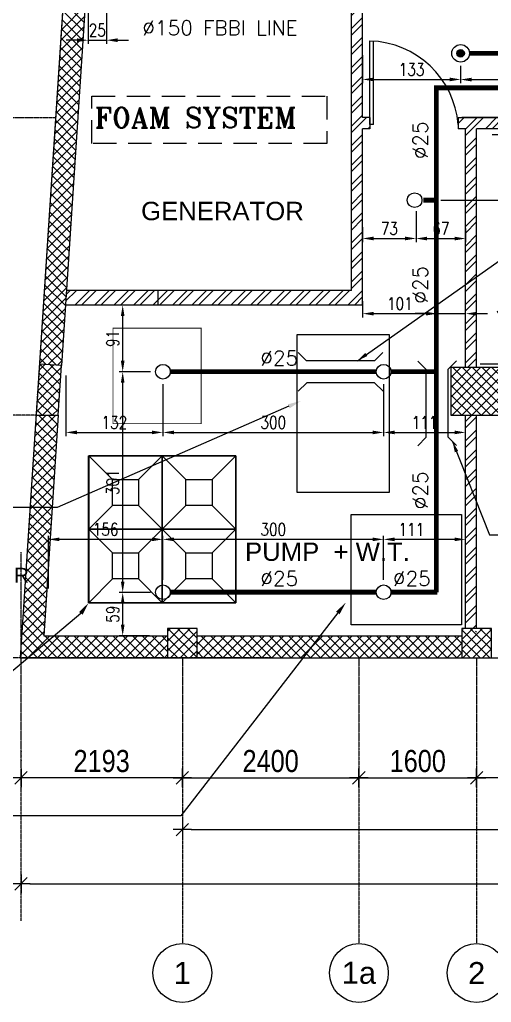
# Model space of a CAD drawing. Header units: inches. Extents: x 1355305 to 1448369, y 326920 to 386626.
# Drawn here: x 1369160 to 1375571, y 334872 to 348243 of the extents above; entities that cross this region are included whole.
import ezdxf
from ezdxf.enums import TextEntityAlignment as Align

# ---------------------------------------------------------------- set-up
doc = ezdxf.new("R2010")
doc.units = ezdxf.units.IN
doc.header["$MEASUREMENT"] = 0
for name, pattern in [('CENTER', [50.8, 31.75, -6.35, 6.35, -6.35]), ('DASHED', [19.05, 12.7, -6.35]), ('DOT2', [3.175, 0, -3.175]), ('HIDDEN', [9.525, 6.35, -3.175])]:
    doc.linetypes.add(name, pattern=pattern)
for name, color, linetype, lineweight in [('A-BLOCK', 43, 'Continuous', 13), ('A-DOOR', 10, 'Continuous', 15), ('A-HATCH CONCRETE', 254, 'Continuous', 5), ('wall hatch', 252, 'Continuous', 0)]:
    doc.layers.add(name, color=color, linetype=linetype, lineweight=lineweight)
for name, color, linetype in [('Axis', 9, 'CENTER'), ('dim-axis', 15, 'Continuous'), ('DIM2', 222, 'Continuous'), ('DR-TEXT', 181, 'Continuous'), ('FFNEW', 252, 'Continuous'), ('FP-PIPE', 4, 'Continuous'), ('P-FIRE-SPR', 6, 'Continuous'), ('P-FIRE-TXT', 181, 'Continuous'), ('P-PIPE-CWS', 80, 'Continuous'), ('P-PIPE-DRA', 40, 'Continuous'), ('S-COL', 210, 'Continuous'), ('S-WALL', 1, 'Continuous'), ('SLEEVE', 2, 'Continuous'), ('SPR..', 3, 'Continuous'), ('TEXT', 181, 'Continuous'), ('VP', 8, 'Continuous'), ('WS-PIPE-EQP', 6, 'Continuous')]:
    doc.layers.add(name, color=color, linetype=linetype)
doc.styles.add('ARIAL', font='ARIALN.TTF')
doc.styles.add('MECH', font='romans.shx')
doc.styles.add('ROMANS', font='romans__.ttf', dxfattribs={"width": 0.8})
doc.styles.add('ROMANT', font='ROMANT.shx')
doc.styles.add('style1', font='arial.ttf')
doc.dimstyles.new('DIM-100', dxfattribs={"dimscale": 150, "dimtxt": 2, "dimasz": 1, "dimexe": 0.75, "dimexo": 1, "dimgap": 0.5, "dimtad": 1, "dimdec": 0, "dimzin": 11, "dimdsep": 46, "dimtxsty": 'ARIAL', "dimblk": 'R', "dimcen": 2.5, "dimdle": 1, "dimclrd": 256, "dimclre": 256, "dimclrt": 256, "dimazin": 0, "dimtfac": 1, "dimtdec": 0, "dimtix": 1, "dimtmove": 2, "dimatfit": 3, "dimldrblk": 'R', "dimtolj": 1, "dimtzin": 3, "dimlwd": -1, "dimlwe": 13, "dimarcsym": 0})
doc.dimstyles.new('GRAND CINEMA', dxfattribs={"dimtxt": 180, "dimasz": 150, "dimexe": 0.18, "dimexo": 0.06, "dimgap": 100, "dimtad": 1, "dimdec": 0, "dimlfac": 0.1, "dimzin": 1, "dimdsep": 46, "dimtxsty": 'MECH', "dimcen": 0.09, "dimdle": 0.2, "dimclrd": 222, "dimclre": 222, "dimclrt": 3, "dimadec": 0, "dimazin": 0, "dimtfac": 1, "dimtdec": 0, "dimtix": 1, "dimtmove": 2, "dimatfit": 3, "dimfxl": 1, "dimtolj": 1, "dimtzin": 0, "dimlwd": -1, "dimarcsym": 0})
pattern_1 = [(45, (1361977.67, -12529.2), (-132.58252, 132.58252), []), (45, (1362066.06, -12529.2), (-132.58252, 132.58252), [])]
pattern_2 = [(45, (1361977.67, -12529.21), (-66.29126, 66.29126), []), (135, (1361977.67, -12529.21), (-66.29126, -66.29126), [])]

# ---------------------------------------------------------------- blocks, each defined once
blk = doc.blocks.new('R')
for p, q in [((-1.05, 0), (1.05, 0)), ((0, -1.05), (0, 1.05))]:
    blk.add_line(p, q)
at = {"color": 4, "lineweight": 13}
blk.add_line((-0.71, -0.71), (0.71, 0.71), dxfattribs=at)
blk = doc.blocks.new('*D1029')
at = {"layer": 'Defpoints', "color": 0, "transparency": 16777216}
for p in [(1422494, 561167), (1424094, 561167), (1424094, 560825)]:
    blk.add_point(p, dxfattribs=at)
at = {"layer": 'dim-axis', "color": 251, "linetype": 'DOT2', "lineweight": 13, "transparency": 16777216}
for p, q in [((1422494, 561017), (1422494, 560712)), ((1424094, 561017), (1424094, 560712))]:
    blk.add_line(p, q, dxfattribs=at)
at = {"layer": 'dim-axis', "color": 251, "transparency": 16777216}
blk.add_line((1422614, 560825), (1423974, 560825), dxfattribs=at)
at = {"layer": 'dim-axis', "color": 251, "transparency": 16777216, "xscale": 120, "yscale": 120, "zscale": 120, "rotation": 180}
blk.add_blockref('R', (1422494, 560825), dxfattribs=at)
at = {"layer": 'dim-axis', "color": 251, "transparency": 16777216, "xscale": 120, "yscale": 120, "zscale": 120}
blk.add_blockref('R', (1424094, 560825), dxfattribs=at)
at = {"layer": 'dim-axis', "color": 251, "transparency": 16777216, "insert": (1423294, 561053), "char_height": 300, "attachment_point": 5, "style": 'ARIAL'}
blk.add_mtext('\\A1;1600', dxfattribs=at)
blk = doc.blocks.new('*D1052')
at = {"layer": 'Defpoints', "color": 0, "transparency": 16777216}
for p in [(1468019, 560121), (1420094, 560045), (1468019, 560045)]:
    blk.add_point(p, dxfattribs=at)
at = {"layer": 'dim-axis', "color": 251, "linetype": 'DOT2', "lineweight": 13, "transparency": 16777216}
for p, q in [((1420094, 560195), (1420094, 560233)), ((1468019, 560195), (1468019, 560233))]:
    blk.add_line(p, q, dxfattribs=at)
at = {"layer": 'dim-axis', "color": 251, "transparency": 16777216}
blk.add_line((1420214, 560121), (1467899, 560121), dxfattribs=at)
at = {"layer": 'dim-axis', "color": 251, "transparency": 16777216, "xscale": 120, "yscale": 120, "zscale": 120, "rotation": 180}
blk.add_blockref('R', (1420094, 560121), dxfattribs=at)
at = {"layer": 'dim-axis', "color": 251, "transparency": 16777216, "xscale": 120, "yscale": 120, "zscale": 120}
blk.add_blockref('R', (1468019, 560121), dxfattribs=at)
at = {"layer": 'dim-axis', "color": 251, "transparency": 16777216, "insert": (1444057, 560349), "char_height": 300, "attachment_point": 5, "style": 'ARIAL'}
blk.add_mtext('\\A1;47925', dxfattribs=at)
blk = doc.blocks.new('*D1053')
at = {"layer": 'Defpoints', "color": 0, "transparency": 16777216}
for p in [(1468019, 559385), (1417901, 559309), (1468019, 559309)]:
    blk.add_point(p, dxfattribs=at)
at = {"layer": 'dim-axis', "color": 251, "linetype": 'DOT2', "lineweight": 13, "transparency": 16777216}
for p, q in [((1417901, 559459), (1417901, 559497)), ((1468019, 559459), (1468019, 559497))]:
    blk.add_line(p, q, dxfattribs=at)
at = {"layer": 'dim-axis', "color": 251, "transparency": 16777216}
blk.add_line((1418021, 559385), (1467899, 559385), dxfattribs=at)
at = {"layer": 'dim-axis', "color": 251, "transparency": 16777216, "xscale": 120, "yscale": 120, "zscale": 120, "rotation": 180}
blk.add_blockref('R', (1417901, 559385), dxfattribs=at)
at = {"layer": 'dim-axis', "color": 251, "transparency": 16777216, "xscale": 120, "yscale": 120, "zscale": 120}
blk.add_blockref('R', (1468019, 559385), dxfattribs=at)
at = {"layer": 'dim-axis', "color": 251, "transparency": 16777216, "insert": (1442960, 559613), "char_height": 300, "attachment_point": 5, "style": 'ARIAL'}
blk.add_mtext('\\A1;50118', dxfattribs=at)
blk = doc.blocks.new('*D87')
at = {"layer": 'Defpoints', "color": 0, "transparency": 16777216}
for p in [(1418810, 597585), (1420642, 597441), (1417901, 562459)]:
    blk.add_point(p, dxfattribs=at)
at = {"layer": 'dim-axis', "color": 251, "linetype": 'DOT2', "lineweight": 13, "transparency": 16777216}
for p, q in [((1420492, 597453), (1418698, 597594)), ((1417752, 562470), (1415957, 562611))]:
    blk.add_line(p, q, dxfattribs=at)
at = {"layer": 'dim-axis', "color": 251, "transparency": 16777216}
blk.add_line((1416079, 562722), (1418801, 597465), dxfattribs=at)
at = {"layer": 'dim-axis', "color": 251, "transparency": 16777216, "xscale": 120, "yscale": 120, "zscale": 120}
for p, rotation in [((1418810, 597585), 85.52071850426807), ((1416070, 562602), 265.5207185042681)]:
    blk.add_blockref('R', p, dxfattribs=dict(at, rotation=rotation))
at = {"layer": 'dim-axis', "color": 251, "transparency": 16777216, "insert": (1417212, 580111), "char_height": 300, "attachment_point": 5, "rotation": 85.5207, "style": 'ARIAL'}
blk.add_mtext('\\A1;35090', dxfattribs=at)
blk = doc.blocks.new('*D88')
at = {"layer": 'Defpoints', "color": 0, "transparency": 16777216}
for p in [(1420094, 561773), (1417901, 561388), (1417901, 560825)]:
    blk.add_point(p, dxfattribs=at)
at = {"layer": 'dim-axis', "color": 251, "linetype": 'DOT2', "lineweight": 13, "transparency": 16777216}
for p, q in [((1420094, 561623), (1420094, 560712)), ((1417901, 561238), (1417901, 560712))]:
    blk.add_line(p, q, dxfattribs=at)
at = {"layer": 'dim-axis', "color": 251, "transparency": 16777216}
blk.add_line((1419974, 560825), (1418021, 560825), dxfattribs=at)
at = {"layer": 'dim-axis', "color": 251, "transparency": 16777216, "xscale": 120, "yscale": 120, "zscale": 120, "rotation": 180}
blk.add_blockref('R', (1417901, 560825), dxfattribs=at)
at = {"layer": 'dim-axis', "color": 251, "transparency": 16777216, "xscale": 120, "yscale": 120, "zscale": 120}
blk.add_blockref('R', (1420094, 560825), dxfattribs=at)
at = {"layer": 'dim-axis', "color": 251, "transparency": 16777216, "insert": (1418997, 561053), "char_height": 300, "attachment_point": 5, "style": 'ARIAL'}
blk.add_mtext('\\A1;2193', dxfattribs=at)
blk = doc.blocks.new('*D1060')
at = {"layer": 'Defpoints', "color": 0, "transparency": 16777216}
for p in [(1424094, 561773), (1428094, 561773), (1424094, 560825)]:
    blk.add_point(p, dxfattribs=at)
at = {"layer": 'dim-axis', "color": 251, "linetype": 'DOT2', "lineweight": 13, "transparency": 16777216}
for p, q in [((1424094, 561623), (1424094, 560712)), ((1428094, 561623), (1428094, 560712))]:
    blk.add_line(p, q, dxfattribs=at)
at = {"layer": 'dim-axis', "color": 251, "transparency": 16777216}
blk.add_line((1427974, 560825), (1424214, 560825), dxfattribs=at)
at = {"layer": 'dim-axis', "color": 251, "transparency": 16777216, "xscale": 120, "yscale": 120, "zscale": 120, "rotation": 180}
blk.add_blockref('R', (1424094, 560825), dxfattribs=at)
at = {"layer": 'dim-axis', "color": 251, "transparency": 16777216, "xscale": 120, "yscale": 120, "zscale": 120}
blk.add_blockref('R', (1428094, 560825), dxfattribs=at)
at = {"layer": 'dim-axis', "color": 251, "transparency": 16777216, "insert": (1426094, 561053), "char_height": 300, "attachment_point": 5, "style": 'ARIAL'}
blk.add_mtext('\\A1;4000', dxfattribs=at)
blk = doc.blocks.new('*D1061')
at = {"layer": 'Defpoints', "color": 0, "transparency": 16777216}
for p in [(1420094, 561773), (1422494, 561773), (1422494, 560825)]:
    blk.add_point(p, dxfattribs=at)
at = {"layer": 'dim-axis', "color": 251, "linetype": 'DOT2', "lineweight": 13, "transparency": 16777216}
for p, q in [((1420094, 561623), (1420094, 560712)), ((1422494, 561623), (1422494, 560712))]:
    blk.add_line(p, q, dxfattribs=at)
at = {"layer": 'dim-axis', "color": 251, "transparency": 16777216}
blk.add_line((1420214, 560825), (1422374, 560825), dxfattribs=at)
at = {"layer": 'dim-axis', "color": 251, "transparency": 16777216, "xscale": 120, "yscale": 120, "zscale": 120, "rotation": 180}
blk.add_blockref('R', (1420094, 560825), dxfattribs=at)
at = {"layer": 'dim-axis', "color": 251, "transparency": 16777216, "xscale": 120, "yscale": 120, "zscale": 120}
blk.add_blockref('R', (1422494, 560825), dxfattribs=at)
at = {"layer": 'dim-axis', "color": 251, "transparency": 16777216, "insert": (1421294, 561053), "char_height": 300, "attachment_point": 5, "style": 'ARIAL'}
blk.add_mtext('\\A1;2400', dxfattribs=at)
blk = doc.blocks.new('SWGDCSTHYTD')
at = {"layer": 'A-HATCH CONCRETE'}
h = blk.add_hatch(dxfattribs=at)
h.set_pattern_fill('ANSI37', color=254, scale=750)
h.set_pattern_definition(pattern_2)
h.paths.add_polyline_path([(1369383, 399258), (1369683, 399258), (1369728, 399937), (1369429, 399956)])
h = blk.add_hatch(dxfattribs=at)
h.set_pattern_fill('ANSI37', color=254, scale=750)
h.set_pattern_definition(pattern_2)
h.paths.add_polyline_path([(1375021, 399908), (1375021, 399258), (1375721, 399258), (1375721, 399908)])
h = blk.add_hatch(dxfattribs=at)
h.set_pattern_fill('ANSI37', color=254, scale=750)
h.set_pattern_definition(pattern_2)
h.paths.add_polyline_path([(1371171, 395958), (1371571, 395958), (1371571, 396358), (1371171, 396358)])
h = blk.add_hatch(dxfattribs=at)
h.set_pattern_fill('ANSI37', color=254, scale=750)
h.set_pattern_definition([(45, (1361977.04, -12529.21), (-66.29126, 66.29126), []), (135, (1361977.04, -12529.21), (-66.29126, -66.29126), [])])
h.paths.add_polyline_path([(1375171, 395958), (1375571, 395958), (1375571, 396358), (1375171, 396358)])
at = {"layer": 'wall hatch', "ltscale": 500}
h = blk.add_hatch(dxfattribs=at)
h.set_pattern_fill('ANSI32', color=254, scale=500)
h.set_pattern_definition([(45, (1361977.65, -12529.23), (-132.58252, 132.58252), []), (45, (1362066.04, -12529.23), (-132.58252, 132.58252), [])])
h.paths.add_polyline_path([(1369794, 400958), (1369781, 400758), (1373821, 400758), (1373821, 403158), (1373921, 403158), (1373921, 403308), (1373821, 403308), (1373821, 405108), (1373671, 405108), (1373671, 400958)])
h = blk.add_hatch(dxfattribs=at)
h.set_pattern_fill('ANSI32', color=254, scale=500)
h.set_pattern_definition(pattern_1)
h.paths.add_polyline_path([(1375371, 403158), (1375871, 403158), (1375871, 403309), (1375335, 403308), (1375121, 403308), (1375121, 403158), (1375221, 403158), (1375221, 399908), (1375371, 399904)])
h = blk.add_hatch(dxfattribs=at)
h.set_pattern_fill('ANSI32', color=254, scale=500)
h.set_pattern_definition(pattern_1)
h.paths.add_polyline_path([(1375371, 399258), (1375221, 399258), (1375221, 396308), (1375371, 396308)])
at = {"layer": 'A-BLOCK', "color": 254, "ltscale": 100}
for p, q in [((1373671, 400958), (1373671, 405108)), ((1373821, 403308), (1373821, 405108)), ((1373921, 403308), (1373821, 403308)), ((1373921, 403308), (1373921, 403158)), ((1375121, 403308), (1375121, 403158)), ((1375121, 403308), (1375871, 403308)), ((1375335, 403308), (1375171, 403308)), ((1375871, 403308), (1375335, 403308)), ((1373821, 400758), (1373821, 403158)), ((1373921, 403158), (1373821, 403158)), ((1375221, 403158), (1375121, 403158)), ((1375221, 399908), (1375221, 403158)), ((1375371, 399908), (1375371, 403158)), ((1375871, 403158), (1375371, 403158)), ((1373671, 400958), (1369794, 400958)), ((1373821, 400758), (1369781, 400758)), ((1375221, 396358), (1375221, 399258)), ((1375371, 396358), (1375371, 399258))]:
    blk.add_line(p, q, dxfattribs=at)
at = {"layer": 'A-DOOR', "color": 254}
for p, q in [((1373921, 403215), (1373921, 404353)), ((1373971, 403215), (1373971, 404353)), ((1373971, 403215), (1373921, 403215))]:
    blk.add_line(p, q, dxfattribs=at)
blk.add_arc((1373888, 403114), 1237, 4.6791, 88.4526, dxfattribs=at)
at = {"layer": 'A-HATCH CONCRETE', "color": 254, "linetype": 'Continuous'}
for p, q in [((1370033, 404607), (1369751, 404889)), ((1369726, 404501), (1370047, 404823)), ((1370025, 404483), (1369743, 404765)), ((1369716, 404359), (1370038, 404681)), ((1370017, 404358), (1369735, 404641)), ((1369707, 404217), (1370029, 404539)), ((1370009, 404234), (1369727, 404516)), ((1369698, 404075), (1370020, 404397)), ((1370001, 404110), (1369719, 404392)), ((1369689, 403934), (1370010, 404255)), ((1369993, 403985), (1369710, 404267)), ((1369679, 403792), (1370001, 404113)), ((1369984, 403861), (1369702, 404143)), ((1369670, 403650), (1369992, 403972)), ((1369976, 403736), (1369694, 404018)), ((1369661, 403508), (1369982, 403830)), ((1369968, 403612), (1369686, 403894)), ((1369651, 403366), (1369973, 403688)), ((1369960, 403487), (1369678, 403770)), ((1369642, 403224), (1369964, 403546)), ((1369952, 403363), (1369670, 403645)), ((1369633, 403082), (1369954, 403404)), ((1369944, 403239), (1369661, 403521)), ((1369927, 402990), (1369645, 403272)), ((1369935, 403114), (1369653, 403396)), ((1369623, 402940), (1369945, 403262)), ((1369919, 402865), (1369637, 403147)), ((1369614, 402799), (1369936, 403120)), ((1369911, 402741), (1369629, 403023)), ((1369605, 402657), (1369927, 402978)), ((1369903, 402616), (1369621, 402899)), ((1369596, 402515), (1369917, 402837)), ((1369895, 402492), (1369613, 402774)), ((1369586, 402373), (1369908, 402695)), ((1369887, 402368), (1369604, 402650)), ((1369577, 402231), (1369899, 402553)), ((1369878, 402243), (1369596, 402525)), ((1369568, 402089), (1369889, 402411)), ((1369870, 402119), (1369588, 402401)), ((1369558, 401947), (1369880, 402269)), ((1369862, 401994), (1369580, 402276)), ((1369549, 401805), (1369871, 402127)), ((1369854, 401870), (1369572, 402152)), ((1369540, 401664), (1369862, 401985)), ((1369846, 401745), (1369564, 402028)), ((1369530, 401522), (1369852, 401843)), ((1369838, 401621), (1369555, 401903)), ((1369521, 401380), (1369843, 401701)), ((1369829, 401497), (1369547, 401779)), ((1369512, 401238), (1369834, 401560)), ((1369821, 401372), (1369539, 401654)), ((1369503, 401096), (1369824, 401418)), ((1369805, 401123), (1369523, 401405)), ((1369813, 401248), (1369531, 401530)), ((1369493, 400954), (1369815, 401276)), ((1369797, 400999), (1369515, 401281)), ((1369484, 400812), (1369806, 401134)), ((1369789, 400874), (1369507, 401157)), ((1369781, 400750), (1369498, 401032)), ((1369475, 400670), (1369796, 400992)), ((1369772, 400626), (1369490, 400908)), ((1369465, 400528), (1369787, 400850)), ((1369764, 400501), (1369482, 400783)), ((1369456, 400387), (1369778, 400708)), ((1369756, 400377), (1369474, 400659)), ((1369447, 400245), (1369769, 400566)), ((1369748, 400252), (1369466, 400534)), ((1369438, 400103), (1369759, 400425)), ((1369740, 400128), (1369458, 400410)), ((1369428, 399961), (1369750, 400283)), ((1369732, 400003), (1369450, 400286)), ((1369661, 399941), (1369441, 400161)), ((1369548, 399948), (1369741, 400141)), ((1369520, 399950), (1369433, 400037)), ((1369673, 399940), (1369731, 399999)), ((1369419, 399819), (1369420, 399820)), ((1369426, 399912), (1369425, 399912)), ((1369722, 399857), (1369723, 399858)), ((1369724, 399878), (1369724, 399879)), ((1369409, 399663), (1369409, 399663)), ((1369410, 399677), (1369410, 399678)), ((1369417, 399787), (1369417, 399788)), ((1369713, 399715), (1369713, 399716)), ((1369716, 399754), (1369715, 399755)), ((1369400, 399535), (1369401, 399536)), ((1369401, 399538), (1369401, 399539)), ((1369703, 399573), (1369704, 399574)), ((1369708, 399630), (1369707, 399630)), ((1369391, 399393), (1369392, 399394)), ((1369393, 399414), (1369392, 399415)), ((1369694, 399431), (1369695, 399432)), ((1369700, 399505), (1369699, 399506)), ((1369385, 399290), (1369384, 399290)), ((1369685, 399290), (1369686, 399290)), ((1369691, 399381), (1369691, 399381)), ((1369354, 398826), (1369676, 399148)), ((1369363, 398968), (1369653, 399258)), ((1369372, 399110), (1369521, 399258)), ((1369658, 398884), (1369376, 399166)), ((1369382, 399252), (1369388, 399258)), ((1369666, 399008), (1369417, 399258)), ((1369675, 399132), (1369549, 399258)), ((1369683, 399257), (1369682, 399258)), ((1369345, 398684), (1369666, 399006)), ((1369650, 398759), (1369368, 399041)), ((1369335, 398542), (1369657, 398864)), ((1369642, 398635), (1369360, 398917)), ((1369634, 398510), (1369352, 398792)), ((1369326, 398400), (1369648, 398722)), ((1369626, 398386), (1369344, 398668)), ((1369317, 398258), (1369638, 398580)), ((1369618, 398261), (1369335, 398544)), ((1369307, 398117), (1369629, 398438)), ((1369609, 398137), (1369327, 398419)), ((1369298, 397975), (1369620, 398296)), ((1369601, 398013), (1369319, 398295)), ((1369289, 397833), (1369611, 398154)), ((1369593, 397888), (1369311, 398170)), ((1369279, 397691), (1369601, 398013)), ((1369585, 397764), (1369303, 398046)), ((1369270, 397549), (1369592, 397871)), ((1369569, 397515), (1369286, 397797)), ((1369577, 397639), (1369295, 397921)), ((1369261, 397407), (1369583, 397729)), ((1369560, 397390), (1369278, 397673)), ((1369252, 397265), (1369573, 397587)), ((1369552, 397266), (1369270, 397548)), ((1369242, 397123), (1369564, 397445)), ((1369544, 397142), (1369262, 397424)), ((1369233, 396981), (1369555, 397303)), ((1369536, 397017), (1369254, 397299)), ((1369224, 396840), (1369545, 397161)), ((1369528, 396893), (1369246, 397175)), ((1369214, 396698), (1369536, 397019)), ((1369520, 396768), (1369238, 397050)), ((1369205, 396556), (1369527, 396878)), ((1369512, 396644), (1369229, 396926)), ((1369196, 396414), (1369518, 396736)), ((1369503, 396519), (1369221, 396802)), ((1369187, 396272), (1369508, 396594)), ((1369495, 396395), (1369213, 396677)), ((1369177, 396130), (1369499, 396452)), ((1369487, 396271), (1369205, 396553)), ((1369667, 395958), (1369197, 396428)), ((1369168, 395988), (1369490, 396310)), ((1369535, 395958), (1369189, 396304)), ((1369270, 395958), (1369570, 396258)), ((1369403, 395958), (1369703, 396258)), ((1369800, 395958), (1369500, 396258)), ((1369535, 395958), (1369835, 396258)), ((1369932, 395958), (1369632, 396258)), ((1369668, 395958), (1369968, 396258)), ((1370065, 395958), (1369765, 396258)), ((1369800, 395958), (1370100, 396258)), ((1370198, 395958), (1369898, 396258)), ((1369933, 395958), (1370233, 396258)), ((1370330, 395958), (1370030, 396258)), ((1370065, 395958), (1370365, 396258)), ((1370463, 395958), (1370163, 396258)), ((1370198, 395958), (1370498, 396258)), ((1370595, 395958), (1370295, 396258)), ((1370331, 395958), (1370631, 396258)), ((1370728, 395958), (1370428, 396258)), ((1370463, 395958), (1370763, 396258)), ((1370860, 395958), (1370560, 396258)), ((1370596, 395958), (1370896, 396258)), ((1370993, 395958), (1370693, 396258)), ((1370728, 395958), (1371028, 396258)), ((1371126, 395958), (1370826, 396258)), ((1370861, 395958), (1371161, 396258)), ((1371171, 396045), (1370958, 396258)), ((1371171, 396177), (1371091, 396258)), ((1371571, 396138), (1371691, 396258)), ((1371571, 396005), (1371824, 396258)), ((1371921, 395958), (1371621, 396258)), ((1371656, 395958), (1371956, 396258)), ((1372054, 395958), (1371754, 396258)), ((1371789, 395958), (1372089, 396258)), ((1372186, 395958), (1371886, 396258)), ((1371922, 395958), (1372222, 396258)), ((1372319, 395958), (1372019, 396258)), ((1372054, 395958), (1372354, 396258)), ((1372451, 395958), (1372151, 396258)), ((1372187, 395958), (1372487, 396258)), ((1372584, 395958), (1372284, 396258)), ((1372319, 395958), (1372619, 396258)), ((1372717, 395958), (1372417, 396258)), ((1372452, 395958), (1372752, 396258)), ((1372849, 395958), (1372549, 396258)), ((1372585, 395958), (1372885, 396258)), ((1372982, 395958), (1372682, 396258)), ((1372717, 395958), (1373017, 396258)), ((1373114, 395958), (1372814, 396258)), ((1372850, 395958), (1373150, 396258)), ((1373247, 395958), (1372947, 396258)), ((1372982, 395958), (1373282, 396258)), ((1373379, 395958), (1373079, 396258)), ((1373115, 395958), (1373415, 396258)), ((1373512, 395958), (1373212, 396258)), ((1373247, 395958), (1373547, 396258)), ((1373645, 395958), (1373345, 396258)), ((1373380, 395958), (1373680, 396258)), ((1373777, 395958), (1373477, 396258)), ((1373513, 395958), (1373813, 396258)), ((1373910, 395958), (1373610, 396258)), ((1373645, 395958), (1373945, 396258)), ((1374042, 395958), (1373742, 396258)), ((1373778, 395958), (1374078, 396258)), ((1374175, 395958), (1373875, 396258)), ((1373910, 395958), (1374210, 396258)), ((1374308, 395958), (1374008, 396258)), ((1374043, 395958), (1374343, 396258)), ((1374440, 395958), (1374140, 396258)), ((1374176, 395958), (1374476, 396258)), ((1374573, 395958), (1374273, 396258)), ((1374308, 395958), (1374608, 396258)), ((1374705, 395958), (1374405, 396258)), ((1374441, 395958), (1374741, 396258)), ((1374838, 395958), (1374538, 396258)), ((1374573, 395958), (1374873, 396258)), ((1374970, 395958), (1374670, 396258)), ((1374706, 395958), (1375006, 396258)), ((1375103, 395958), (1374803, 396258)), ((1374838, 395958), (1375138, 396258)), ((1375171, 396022), (1374936, 396258)), ((1375171, 396155), (1375068, 396258)), ((1369269, 395958), (1369172, 396055)), ((1369402, 395958), (1369180, 396179)), ((1370994, 395958), (1371171, 396135)), ((1371789, 395958), (1371571, 396175)), ((1374971, 395958), (1375171, 396158)), ((1371126, 395958), (1371171, 396003)), ((1371656, 395958), (1371571, 396043)), ((1375104, 395958), (1375171, 396025))]:
    blk.add_line(p, q, dxfattribs=at)
at = {"layer": 'P-PIPE-CWS', "color": 254}
for p, q in [((1370098, 398708), (1370420, 398386)), ((1371098, 398708), (1370775, 398386)), ((1371098, 398708), (1371420, 398386)), ((1372098, 398708), (1371775, 398386)), ((1370420, 398031), (1370098, 397708)), ((1370775, 398031), (1371098, 397708)), ((1371420, 398031), (1371098, 397708)), ((1371775, 398031), (1372098, 397708)), ((1370098, 397708), (1370420, 397386)), ((1371098, 397708), (1370775, 397386)), ((1371098, 397708), (1371420, 397386)), ((1372098, 397708), (1371775, 397386)), ((1370420, 397031), (1370098, 396708)), ((1370775, 397031), (1371098, 396708)), ((1371420, 397031), (1371098, 396708)), ((1371775, 397031), (1372098, 396708))]:
    blk.add_line(p, q, dxfattribs=at)
at = {"layer": 'P-PIPE-CWS', "color": 254, "transparency": 33554687}
blk.add_lwpolyline([(1370097, 398708), (1372097, 398708), (1372097, 396708), (1370097, 396708)], close=True, dxfattribs=at)
blk.add_lwpolyline([(1370097, 398708), (1372097, 398708), (1372097, 396708), (1370097, 396708)], close=True, dxfattribs=at)
at = {"layer": 'P-PIPE-CWS', "color": 254}
for points in [[(1370098, 397708), (1371098, 397708), (1371098, 398708), (1370098, 398708)], [(1371098, 397708), (1372098, 397708), (1372098, 398708), (1371098, 398708)], [(1370775, 398386), (1370775, 398031), (1370420, 398031), (1370420, 398386)], [(1371775, 398386), (1371775, 398031), (1371420, 398031), (1371420, 398386)], [(1370098, 396708), (1371098, 396708), (1371098, 397708), (1370098, 397708)], [(1371098, 396708), (1372098, 396708), (1372098, 397708), (1371098, 397708)], [(1370775, 397386), (1370775, 397031), (1370420, 397031), (1370420, 397386)], [(1371775, 397386), (1371775, 397031), (1371420, 397031), (1371420, 397386)]]:
    blk.add_lwpolyline(points, close=True, dxfattribs=at)
at = {"layer": 'P-PIPE-DRA', "color": 254, "ltscale": 0.1}
for points in [[(1372930, 400358), (1374180, 400358), (1374180, 398208), (1372930, 398208)], [(1373667, 397908), (1375167, 397908), (1375167, 396408), (1373667, 396408)]]:
    blk.add_lwpolyline(points, close=True, dxfattribs=at)
for points in [[(1372817, 399381), (1369668, 398005), (1368755, 398005)], [(1369991, 396563), (1368142, 395007), (1364389, 395007)], [(1373484, 396569), (1371348, 393809), (1365371, 393809)]]:
    blk.add_lwpolyline(points, dxfattribs=at)
for points in [[(1372805, 399408), (1372981, 399453), (1372829, 399353)], [(1369967, 396581), (1370098, 396708), (1370016, 396545)], [(1373460, 396587), (1373594, 396711), (1373508, 396551)]]:
    blk.add_solid(points, dxfattribs=at)
at = {"layer": 'S-COL', "color": 254}
blk.add_lwpolyline([(1369383, 399258), (1369683, 399258), (1369728, 399937), (1369429, 399956)], close=True, dxfattribs=at)
at = {"layer": 'S-COL', "color": 254, "linetype": 'ByBlock'}
for points in [[(1375021, 399908), (1375021, 399258), (1375721, 399258), (1375721, 399908)], [(1371171, 395958), (1371571, 395958), (1371571, 396358), (1371171, 396358)], [(1375171, 395958), (1375571, 395958), (1375571, 396358), (1375171, 396358)]]:
    blk.add_lwpolyline(points, close=True, dxfattribs=at)
at = {"layer": 'S-WALL', "color": 254}
for points in [[(1371461, 430983), (1371461, 430983), (1369166, 395958), (1419296, 395958), (1421088, 423900), (1407122, 425894)], [(1370085, 405390), (1369727, 399937)], [(1369683, 399258), (1369486, 396258), (1371171, 396258)], [(1371571, 396258), (1375171, 396258)]]:
    blk.add_lwpolyline(points, dxfattribs=at)
at = {"layer": 'VP', "color": 254, "ltscale": 100}
blk.add_line((1371039, 400958), (1371039, 400758), dxfattribs=at)
at = {"layer": 'WS-PIPE-EQP', "color": 254, "linetype": 'DASHED', "ltscale": 20, "const_width": 10}
blk.add_lwpolyline([(1370427, 399144), (1371627, 399144), (1371627, 400444), (1370427, 400444)], close=True, dxfattribs=at)
at = {"layer": 'P-FIRE-TXT', "color": 254, "style": 'style1'}
blk.add_text('(CONCRETE PIT BY CONTRACTOR', height=200, dxfattribs=at).set_placement((1364612, 396983))
at = {"layer": 'TEXT', "color": 254, "ltscale": 0.5, "char_height": 250, "width": 4139.91, "attachment_point": 1, "style": 'style1'}
for s, insert in [('GENERATOR', (1370810, 402163)), ('PUMP  + W.T.', (1372223, 397527))]:
    blk.add_mtext(s, dxfattribs=dict(at, insert=insert))
blk = doc.blocks.new('*D1123')
at = {"layer": 'Defpoints', "color": 0, "transparency": 16777216}
for p in [(-2698, -33476), (-2271, -33476), (-2282, -34064)]:
    blk.add_point(p, dxfattribs=at)
at = {"layer": 'DIM2', "color": 252, "lineweight": -2, "transparency": 16777216}
for p, q in [((-2321, -33476), (-2748, -33476)), ((-2332, -34064), (-2748, -34064))]:
    blk.add_line(p, q, dxfattribs=at)
at = {"layer": 'DIM2', "color": 252, "transparency": 16777216}
blk.add_line((-2698, -33914), (-2698, -33626), dxfattribs=at)
for points in [[(-2723, -33626), (-2673, -33626), (-2698, -33476)], [(-2723, -33914), (-2673, -33914), (-2698, -34064)]]:
    blk.add_solid(points, dxfattribs=at)
at = {"layer": 'DIM2', "color": 252, "transparency": 16777216, "insert": (-2834, -33770), "char_height": 170, "attachment_point": 5, "rotation": 90, "style": 'ROMANS'}
blk.add_mtext('\\A1;59', dxfattribs=at)
blk = doc.blocks.new('*D1124')
at = {"layer": 'Defpoints', "color": 0, "transparency": 16777216}
for p in [(-2698, -30471), (-2271, -30471), (-2429, -33476)]:
    blk.add_point(p, dxfattribs=at)
at = {"layer": 'DIM2', "color": 252, "lineweight": -2, "transparency": 16777216}
for p, q in [((-2321, -30471), (-2748, -30471)), ((-2479, -33476), (-2748, -33476))]:
    blk.add_line(p, q, dxfattribs=at)
at = {"layer": 'DIM2', "color": 252, "transparency": 16777216}
blk.add_line((-2698, -33326), (-2698, -30621), dxfattribs=at)
for points in [[(-2723, -30621), (-2673, -30621), (-2698, -30471)], [(-2723, -33326), (-2673, -33326), (-2698, -33476)]]:
    blk.add_solid(points, dxfattribs=at)
at = {"layer": 'DIM2', "color": 252, "transparency": 16777216, "insert": (-2834, -31974), "char_height": 170, "attachment_point": 5, "rotation": 90, "style": 'ROMANS'}
blk.add_mtext('\\A1;301', dxfattribs=at)
blk = doc.blocks.new('*D1125')
at = {"layer": 'Defpoints', "color": 0, "transparency": 16777216}
for p in [(-2698, -29564), (-2425, -29564), (-2425, -30471)]:
    blk.add_point(p, dxfattribs=at)
at = {"layer": 'DIM2', "color": 252, "lineweight": -2, "transparency": 16777216}
for p, q in [((-2475, -29564), (-2748, -29564)), ((-2475, -30471), (-2748, -30471))]:
    blk.add_line(p, q, dxfattribs=at)
at = {"layer": 'DIM2', "color": 252, "transparency": 16777216}
blk.add_line((-2698, -30321), (-2698, -29714), dxfattribs=at)
for points in [[(-2723, -29714), (-2673, -29714), (-2698, -29564)], [(-2723, -30321), (-2673, -30321), (-2698, -30471)]]:
    blk.add_solid(points, dxfattribs=at)
at = {"layer": 'DIM2', "color": 252, "transparency": 16777216, "insert": (-2834, -30018), "char_height": 170, "attachment_point": 5, "rotation": 90, "style": 'ROMANS'}
blk.add_mtext('\\A1;91', dxfattribs=at)
blk = doc.blocks.new('*D1126')
at = {"layer": 'Defpoints', "color": 0, "transparency": 16777216}
for p in [(849, -30591), (1963, -31297), (1963, -31386)]:
    blk.add_point(p, dxfattribs=at)
at = {"layer": 'DIM2', "color": 252, "lineweight": -2, "transparency": 16777216}
for p, q in [((849, -30641), (849, -31347)), ((1963, -31336), (1963, -31247))]:
    blk.add_line(p, q, dxfattribs=at)
at = {"layer": 'DIM2', "color": 252, "transparency": 16777216}
blk.add_line((999, -31297), (1813, -31297), dxfattribs=at)
for points in [[(999, -31272), (999, -31322), (849, -31297)], [(1813, -31272), (1813, -31322), (1963, -31297)]]:
    blk.add_solid(points, dxfattribs=at)
at = {"layer": 'DIM2', "color": 252, "transparency": 16777216, "insert": (1406, -31162), "char_height": 170, "attachment_point": 5, "style": 'ROMANS'}
blk.add_mtext('\\A1;111', dxfattribs=at)
blk = doc.blocks.new('*D1127')
at = {"layer": 'Defpoints', "color": 0, "transparency": 16777216}
for p in [(-2151, -30591), (849, -30974), (849, -31297)]:
    blk.add_point(p, dxfattribs=at)
at = {"layer": 'DIM2', "color": 252, "lineweight": -2, "transparency": 16777216}
for p, q in [((-2151, -30641), (-2151, -31347)), ((849, -31024), (849, -31347))]:
    blk.add_line(p, q, dxfattribs=at)
at = {"layer": 'DIM2', "color": 252, "transparency": 16777216}
blk.add_line((-2001, -31297), (699, -31297), dxfattribs=at)
for points in [[(-2001, -31272), (-2001, -31322), (-2151, -31297)], [(699, -31272), (699, -31322), (849, -31297)]]:
    blk.add_solid(points, dxfattribs=at)
at = {"layer": 'DIM2', "color": 252, "transparency": 16777216, "insert": (-651, -31161), "char_height": 170, "attachment_point": 5, "style": 'ROMANS'}
blk.add_mtext('\\A1;300', dxfattribs=at)
blk = doc.blocks.new('*D1128')
at = {"layer": 'Defpoints', "color": 0, "transparency": 16777216}
for p in [(-3471, -30471), (-2151, -30992), (-2151, -31297)]:
    blk.add_point(p, dxfattribs=at)
at = {"layer": 'DIM2', "color": 252, "lineweight": -2, "transparency": 16777216}
for p, q in [((-3471, -30521), (-3471, -31347)), ((-2151, -31042), (-2151, -31347))]:
    blk.add_line(p, q, dxfattribs=at)
at = {"layer": 'DIM2', "color": 252, "transparency": 16777216}
blk.add_line((-3321, -31297), (-2301, -31297), dxfattribs=at)
for points in [[(-3321, -31272), (-3321, -31322), (-3471, -31297)], [(-2301, -31272), (-2301, -31322), (-2151, -31297)]]:
    blk.add_solid(points, dxfattribs=at)
at = {"layer": 'DIM2', "color": 252, "transparency": 16777216, "insert": (-2811, -31161), "char_height": 170, "attachment_point": 5, "style": 'ROMANS'}
blk.add_mtext('\\A1;132', dxfattribs=at)
blk = doc.blocks.new('*D1129')
at = {"layer": 'Defpoints', "color": 0, "transparency": 16777216}
for p in [(849, -32752), (1963, -33111), (849, -33351)]:
    blk.add_point(p, dxfattribs=at)
at = {"layer": 'DIM2', "color": 252, "lineweight": -2, "transparency": 16777216}
for p, q in [((849, -33301), (849, -32702)), ((1963, -33061), (1963, -32702))]:
    blk.add_line(p, q, dxfattribs=at)
at = {"layer": 'DIM2', "color": 252, "transparency": 16777216}
blk.add_line((1813, -32752), (999, -32752), dxfattribs=at)
for points in [[(999, -32727), (999, -32777), (849, -32752)], [(1813, -32727), (1813, -32777), (1963, -32752)]]:
    blk.add_solid(points, dxfattribs=at)
at = {"layer": 'DIM2', "color": 252, "transparency": 16777216, "insert": (1226, -32617), "char_height": 170, "attachment_point": 5, "style": 'ROMANS'}
blk.add_mtext('\\A1;111', dxfattribs=at)
blk = doc.blocks.new('*D1130')
at = {"layer": 'Defpoints', "color": 0, "transparency": 16777216}
for p in [(-2151, -32752), (849, -32978), (-2151, -33351)]:
    blk.add_point(p, dxfattribs=at)
at = {"layer": 'DIM2', "color": 252, "lineweight": -2, "transparency": 16777216}
for p, q in [((-2151, -33301), (-2151, -32702)), ((849, -32928), (849, -32702))]:
    blk.add_line(p, q, dxfattribs=at)
at = {"layer": 'DIM2', "color": 252, "transparency": 16777216}
blk.add_line((699, -32752), (-2001, -32752), dxfattribs=at)
for points in [[(-2001, -32727), (-2001, -32777), (-2151, -32752)], [(699, -32727), (699, -32777), (849, -32752)]]:
    blk.add_solid(points, dxfattribs=at)
at = {"layer": 'DIM2', "color": 252, "transparency": 16777216, "insert": (-651, -32616), "char_height": 170, "attachment_point": 5, "style": 'ROMANS'}
blk.add_mtext('\\A1;300', dxfattribs=at)
blk = doc.blocks.new('*D1131')
at = {"layer": 'Defpoints', "color": 0, "transparency": 16777216}
for p in [(-3708, -32752), (-2151, -32998), (-3708, -33471)]:
    blk.add_point(p, dxfattribs=at)
at = {"layer": 'DIM2', "color": 252, "lineweight": -2, "transparency": 16777216}
for p, q in [((-3708, -33421), (-3708, -32702)), ((-2151, -32948), (-2151, -32702))]:
    blk.add_line(p, q, dxfattribs=at)
at = {"layer": 'DIM2', "color": 252, "transparency": 16777216}
blk.add_line((-2301, -32752), (-3558, -32752), dxfattribs=at)
for points in [[(-3558, -32727), (-3558, -32777), (-3708, -32752)], [(-2301, -32727), (-2301, -32777), (-2151, -32752)]]:
    blk.add_solid(points, dxfattribs=at)
at = {"layer": 'DIM2', "color": 252, "transparency": 16777216, "insert": (-2930, -32616), "char_height": 170, "attachment_point": 5, "style": 'ROMANS'}
blk.add_mtext('\\A1;156', dxfattribs=at)
blk = doc.blocks.new('*D1132')
at = {"layer": 'Defpoints', "color": 0, "transparency": 16777216}
for p in [(1577, -29681), (1963, -29681), (1963, -29681)]:
    blk.add_point(p, dxfattribs=at)
at = {"layer": 'DIM2', "color": 252, "transparency": 16777216}
for p, q in [((1427, -29681), (1277, -29681)), ((1577, -29681), (1963, -29681)), ((2113, -29681), (2263, -29681))]:
    blk.add_line(p, q, dxfattribs=at)
for points in [[(1427, -29656), (1427, -29706), (1577, -29681)], [(2113, -29656), (2113, -29706), (1963, -29681)]]:
    blk.add_solid(points, dxfattribs=at)
at = {"layer": 'DIM2', "color": 252, "transparency": 16777216, "insert": (2495, -29594), "char_height": 170, "attachment_point": 5, "style": 'ROMANS'}
blk.add_mtext('\\A1;39', dxfattribs=at)
blk = doc.blocks.new('*D1233')
at = {"layer": 'Defpoints', "color": 0, "transparency": 16777216}
for p in [(563, -26114), (1895, -26259), (1895, -26494)]:
    blk.add_point(p, dxfattribs=at)
at = {"layer": 'DIM2', "color": 252, "lineweight": -2, "transparency": 16777216}
for p, q in [((563, -26164), (563, -26544)), ((1895, -26309), (1895, -26544))]:
    blk.add_line(p, q, dxfattribs=at)
at = {"layer": 'DIM2', "color": 252, "transparency": 16777216}
blk.add_line((713, -26494), (1745, -26494), dxfattribs=at)
for points in [[(713, -26469), (713, -26519), (563, -26494)], [(1745, -26469), (1745, -26519), (1895, -26494)]]:
    blk.add_solid(points, dxfattribs=at)
at = {"layer": 'DIM2', "color": 252, "transparency": 16777216, "insert": (1229, -26358), "char_height": 170, "attachment_point": 5, "style": 'ROMANS'}
blk.add_mtext('\\A1;133', dxfattribs=at)
blk = doc.blocks.new('*D1234')
at = {"layer": 'Defpoints', "color": 0, "transparency": 16777216}
for p in [(1895, -26259), (5421, -26259), (5421, -26496)]:
    blk.add_point(p, dxfattribs=at)
at = {"layer": 'DIM2', "color": 252, "lineweight": -2, "transparency": 16777216}
for p, q in [((1895, -26309), (1895, -26546)), ((5421, -26309), (5421, -26546))]:
    blk.add_line(p, q, dxfattribs=at)
at = {"layer": 'DIM2', "color": 252, "transparency": 16777216}
blk.add_line((2045, -26496), (5271, -26496), dxfattribs=at)
for points in [[(2045, -26471), (2045, -26521), (1895, -26496)], [(5271, -26471), (5271, -26521), (5421, -26496)]]:
    blk.add_solid(points, dxfattribs=at)
at = {"layer": 'DIM2', "color": 252, "transparency": 16777216, "insert": (3658, -26360), "char_height": 170, "attachment_point": 5, "style": 'ROMANS'}
blk.add_mtext('\\A1;353', dxfattribs=at)
blk = doc.blocks.new('*D1237')
at = {"layer": 'Defpoints', "color": 0, "transparency": 16777216}
for p in [(1290, -28236), (563, -28456), (1290, -28658)]:
    blk.add_point(p, dxfattribs=at)
at = {"layer": 'DIM2', "color": 252, "lineweight": -2, "transparency": 16777216}
for p, q in [((1290, -28286), (1290, -28708)), ((563, -28506), (563, -28708))]:
    blk.add_line(p, q, dxfattribs=at)
at = {"layer": 'DIM2', "color": 252, "transparency": 16777216}
blk.add_line((713, -28658), (1140, -28658), dxfattribs=at)
for points in [[(713, -28633), (713, -28683), (563, -28658)], [(1140, -28633), (1140, -28683), (1290, -28658)]]:
    blk.add_solid(points, dxfattribs=at)
at = {"layer": 'DIM2', "color": 252, "transparency": 16777216, "insert": (926, -28523), "char_height": 170, "attachment_point": 5, "style": 'ROMANS'}
blk.add_mtext('\\A1;73', dxfattribs=at)
blk = doc.blocks.new('*D1238')
at = {"layer": 'Defpoints', "color": 0, "transparency": 16777216}
for p in [(1290, -28236), (1963, -28474), (1963, -28659)]:
    blk.add_point(p, dxfattribs=at)
at = {"layer": 'DIM2', "color": 252, "lineweight": -2, "transparency": 16777216}
for p, q in [((1290, -28286), (1290, -28709)), ((1963, -28524), (1963, -28709))]:
    blk.add_line(p, q, dxfattribs=at)
at = {"layer": 'DIM2', "color": 252, "transparency": 16777216}
blk.add_line((1440, -28659), (1813, -28659), dxfattribs=at)
for points in [[(1440, -28634), (1440, -28684), (1290, -28659)], [(1813, -28634), (1813, -28684), (1963, -28659)]]:
    blk.add_solid(points, dxfattribs=at)
at = {"layer": 'DIM2', "color": 252, "transparency": 16777216, "insert": (1627, -28523), "char_height": 170, "attachment_point": 5, "style": 'ROMANS'}
blk.add_mtext('\\A1;67', dxfattribs=at)
blk = doc.blocks.new('*D1239')
at = {"layer": 'Defpoints', "color": 0, "transparency": 16777216}
for p in [(1577, -28136), (3158, -28136), (2113, -30365)]:
    blk.add_point(p, dxfattribs=at)
at = {"layer": 'DIM2', "color": 252, "lineweight": -2, "transparency": 16777216}
for p, q in [((1627, -28136), (3208, -28136)), ((2163, -30365), (3208, -30365))]:
    blk.add_line(p, q, dxfattribs=at)
at = {"layer": 'DIM2', "color": 252, "transparency": 16777216}
blk.add_line((3158, -30215), (3158, -28286), dxfattribs=at)
for points in [[(3133, -28286), (3183, -28286), (3158, -28136)], [(3133, -30215), (3183, -30215), (3158, -30365)]]:
    blk.add_solid(points, dxfattribs=at)
at = {"layer": 'DIM2', "color": 252, "transparency": 16777216, "insert": (3022, -29251), "char_height": 170, "attachment_point": 5, "rotation": 90, "style": 'ROMANS'}
blk.add_mtext('\\A1;223', dxfattribs=at)
blk = doc.blocks.new('*D1240')
at = {"layer": 'Defpoints', "color": 0, "transparency": 16777216}
for p in [(2275, -27245), (3158, -27245), (2367, -28136)]:
    blk.add_point(p, dxfattribs=at)
at = {"layer": 'DIM2', "color": 252, "lineweight": -2, "transparency": 16777216}
for p, q in [((2325, -27245), (3208, -27245)), ((2417, -28136), (3208, -28136))]:
    blk.add_line(p, q, dxfattribs=at)
at = {"layer": 'DIM2', "color": 252, "transparency": 16777216}
blk.add_line((3158, -27986), (3158, -27395), dxfattribs=at)
for points in [[(3133, -27395), (3183, -27395), (3158, -27245)], [(3133, -27986), (3183, -27986), (3158, -28136)]]:
    blk.add_solid(points, dxfattribs=at)
at = {"layer": 'DIM2', "color": 252, "transparency": 16777216, "insert": (3022, -27691), "char_height": 170, "attachment_point": 5, "rotation": 90, "style": 'ROMANS'}
blk.add_mtext('\\A1;89', dxfattribs=at)
blk = doc.blocks.new('*D1284')
at = {"layer": 'Defpoints', "color": 0, "transparency": 16777216}
for p in [(563, -29459), (1577, -29459), (1577, -29681)]:
    blk.add_point(p, dxfattribs=at)
at = {"layer": 'DIM2', "color": 252, "lineweight": -2, "transparency": 16777216}
for p, q in [((563, -29509), (563, -29731)), ((1577, -29509), (1577, -29731))]:
    blk.add_line(p, q, dxfattribs=at)
at = {"layer": 'DIM2', "color": 252, "transparency": 16777216}
blk.add_line((713, -29681), (1427, -29681), dxfattribs=at)
for points in [[(713, -29656), (713, -29706), (563, -29681)], [(1427, -29656), (1427, -29706), (1577, -29681)]]:
    blk.add_solid(points, dxfattribs=at)
at = {"layer": 'DIM2', "color": 252, "transparency": 16777216, "insert": (1070, -29545), "char_height": 170, "attachment_point": 5, "style": 'ROMANS'}
blk.add_mtext('\\A1;101', dxfattribs=at)
blk = doc.blocks.new('*D1069')
at = {"layer": 'Defpoints', "color": 0, "transparency": 16777216}
for p in [(-3168, -24865), (-2918, -25409), (-2918, -25960)]:
    blk.add_point(p, dxfattribs=at)
at = {"layer": 'DIM2', "color": 252, "lineweight": -2, "transparency": 16777216}
for p, q in [((-3168, -24915), (-3168, -26010)), ((-2918, -25459), (-2918, -26010))]:
    blk.add_line(p, q, dxfattribs=at)
at = {"layer": 'DIM2', "color": 252, "transparency": 16777216}
for p, q in [((-3318, -25960), (-3468, -25960)), ((-3168, -25960), (-2918, -25960)), ((-2768, -25960), (-2618, -25960))]:
    blk.add_line(p, q, dxfattribs=at)
for points in [[(-3318, -25935), (-3318, -25985), (-3168, -25960)], [(-2768, -25935), (-2768, -25985), (-2918, -25960)]]:
    blk.add_solid(points, dxfattribs=at)
at = {"layer": 'DIM2', "color": 252, "transparency": 16777216, "insert": (-3043, -25824), "char_height": 170, "attachment_point": 5, "style": 'ROMANS'}
blk.add_mtext('\\A1;25', dxfattribs=at)
blk = doc.blocks.new('A$C464F776F')
at = {"layer": 'SLEEVE', "color": 252}
for points in [[(164, 1142), (260, 1013), (129, 97), (0, 0)], [(685, 1071), (556, 971), (425, 58), (521, -71)]]:
    blk.add_lwpolyline(points, dxfattribs=at)
blk = doc.blocks.new('SGSR')
at = {"layer": 'Axis', "color": 251, "ltscale": 0.5}
for p, q in [((1418370.8, 569808.6), (1414861.2, 569808.6)), ((1418105.4, 565758.6), (1414801.5, 565758.6)), ((1417901.1, 558879.5), (1417901.1, 563896)), ((1421311.4, 562458.6), (1415604.8, 562458.6)), ((1420093.8, 562458.6), (1420093.8, 558571.5)), ((1422493.8, 562458.6), (1422493.8, 558571.5)), ((1424093.8, 562458.6), (1424093.8, 558571.5))]:
    blk.add_line(p, q, dxfattribs=at)
at = {"layer": 'Axis', "color": 251, "linetype": 'Continuous'}
for centre in [(1420093.8, 558171.5), (1422493.8, 558171.5), (1424093.8, 558171.5)]:
    blk.add_circle(centre, 400, dxfattribs=at)
at = {"layer": 'S-WALL', "color": 251}
blk.add_lwpolyline([(1417889.2, 562458.6), (1468019.2, 562458.6), (1469810.8, 590401.2), (1420184.3, 597484.1)], close=True, dxfattribs=at)
at = {"layer": 'Axis', "color": 251, "linetype": 'Continuous', "style": 'style1'}
for s, p in [('1', (1420093.8, 558171.5)), ('1a', (1422493.8, 558171.5)), ('2', (1424093.8, 558171.5))]:
    blk.add_text(s, height=300, dxfattribs=at).set_placement(p, align=Align.MIDDLE)
at = {"layer": 'dim-axis', "color": 251}
for p1, p2, distance, picture, middle in [((1417901.1, 562458.6), (1420641.6, 597441.4), 1837.1, '*D87', (1417212.3, 580111.3)), ((1420093.8, 560045.2), (1468019.2, 560045.2), 75.8, '*D1052', (1444056.5, 560349.2)), ((1417901.1, 559308.9), (1468019.2, 559308.9), 75.8, '*D1053', (1442960.1, 559612.8))]:
    dim = blk.add_aligned_dim(p1=p1, p2=p2, distance=distance, dimstyle='DIM-100', override={"dimasz": 0.8, "dimclrd": 251, "dimclre": 251, "dimclrt": 251}, dxfattribs=at)
    dim.commit()
    dim.dimension.update_dxf_attribs({"geometry": picture, "text_midpoint": middle})
for base, p2, picture, middle in [((1417901.1, 560824.5), (1417901.1, 561387.8), '*D88', (1418997.5, 561052.7)), ((1422493.8, 560824.5), (1422493.8, 561772.7), '*D1061', (1421293.8, 561052.7))]:
    dim = blk.add_linear_dim(base=base, p1=(1420093.8, 561772.7), p2=p2, angle=180, dimstyle='DIM-100', override={"dimasz": 0.8, "dimclrd": 251, "dimclre": 251, "dimclrt": 251}, dxfattribs=at)
    dim.commit()
    dim.dimension.update_dxf_attribs({"geometry": picture, "text_midpoint": middle})
for p1, p2, picture, middle in [((1428093.8, 561772.7), (1424093.8, 561772.7), '*D1060', (1426093.8, 561052.7)), ((1422493.8, 561167.4), (1424093.8, 561167.4), '*D1029', (1423293.8, 561052.7))]:
    dim = blk.add_linear_dim(base=(1424093.8, 560824.5), p1=p1, p2=p2, dimstyle='DIM-100', override={"dimasz": 0.8, "dimclrd": 251, "dimclre": 251, "dimclrt": 251}, dxfattribs=at)
    dim.commit()
    dim.dimension.update_dxf_attribs({"geometry": picture, "text_midpoint": middle})
blk = doc.blocks.new('A$C6DC347C1')
at = {"layer": 'SPR..'}
h = blk.add_hatch(color=252, dxfattribs=at)
h.dxf.hatch_style = 1
edge = h.paths.add_edge_path()
edge.add_arc((1895.4, -26138.6), 50.6, 0, 360)
at = {"layer": 'DIM2', "color": 252, "linetype": 'HIDDEN', "ltscale": 50}
blk.add_lwpolyline([(-3119.2, -26722), (76.3, -26722), (76.3, -27364.3), (-3119.2, -27364.3)], close=True, dxfattribs=at)
at = {"layer": 'FP-PIPE', "color": 252, "const_width": 65}
for points in [[(2020.9, -26138.6), (5320.8, -26138.6)], [(9113.2, -26609), (1566.3, -26609), (1566.3, -33471.1)], [(1389.7, -28136.4), (1576.9, -28136.4)], [(749, -30471.1), (-2051, -30471.1)], [(1577, -30471.1), (949, -30471.1)], [(749, -33471.1), (-2051, -33471.1)], [(1576.9, -33471.1), (949, -33471.1)]]:
    blk.add_lwpolyline(points, dxfattribs=at)
at = {"layer": 'P-FIRE-SPR', "color": 252}
for centre in [(1269.8, -28136.4), (-2151, -30471.1), (849, -30471.1), (-2151, -33471.1), (849, -33471.1)]:
    blk.add_circle(centre, 100, dxfattribs=at)
at = {"layer": 'SPR..', "color": 252}
for radius in [120, 50.6]:
    blk.add_circle((1895.4, -26138.6), radius, dxfattribs=at)
at = {"layer": 'A-DOOR', "color": 252, "linetype": 'Continuous', "ltscale": 100}
for p, rotation in [((-315, -30208), 278.1591113386703), ((1841.6, -30321.9, -192109.9), 188.1591113386702)]:
    blk.add_blockref('A$C464F776F', p, dxfattribs=dict(at, rotation=rotation))
at = {"layer": 'DR-TEXT', "color": 252, "style": 'ROMANT'}
blk.add_text('FOAM SYSTEM', height=275, dxfattribs=at).set_placement((-3079.4, -27152.4))
at = {"layer": 'P-FIRE-TXT', "color": 252, "style": 'MECH'}
blk.add_text('%%C150 FBBI LINE', height=200, dxfattribs=at).set_placement((-2429.8, -25892.9))
for p in [(1347.7, -27321.7), (1347.7, -29287.8), (1347.7, -32084.9)]:
    blk.add_text('%%C25', height=200, rotation=90, dxfattribs=at).set_placement(p, align=Align.MIDDLE_CENTER)
for p in [(-570, -30285.4), (-570, -33285.4), (1232.6, -33285.4)]:
    blk.add_text('%%C25', height=200, dxfattribs=at).set_placement(p, align=Align.MIDDLE_CENTER)
at = {"layer": 'DIM2', "color": 252}
for base, p1, p2, picture, middle in [((-2918.1, -25959.8), (-3168.3, -24865), (-2918.1, -25408.8), '*D1069', (-3043.2, -25824)), ((1895.4, -26493.6), (563.3, -26114.4), (1895.4, -26258.6), '*D1233', (1229.4, -26357.8)), ((5420.8, -26495.7), (1895.4, -26258.6), (5420.8, -26258.6), '*D1234', (3658.1, -26359.9)), ((1289.7, -28658.4), (563.3, -28455.8), (1289.7, -28236.3), '*D1237', (926.5, -28522.6)), ((1963.4, -28658.5), (1289.7, -28236.3), (1963.4, -28474.2), '*D1238', (1626.6, -28522.8)), ((1576.9, -29680.7), (563.3, -29459.4), (1576.9, -29459.4), '*D1284', (1070.1, -29544.9)), ((-2151, -31296.9), (-3471.2, -30471.1), (-2151, -30991.8), '*D1128', (-2811.1, -31161.1)), ((849, -31296.7), (-2151, -30591.1), (849, -30973.8), '*D1127', (-651, -31161)), ((1963.4, -31296.6), (849, -30591.1), (1963.4, -31385.9), '*D1126', (1406.2, -31161.6)), ((-3708.5, -32752.1), (-2151, -32997.9), (-3708.5, -33471.1), '*D1131', (-2929.8, -32616.3)), ((-2151, -32752.2), (849, -32978), (-2151, -33351.1), '*D1130', (-651, -32616.5))]:
    dim = blk.add_linear_dim(base=base, p1=p1, p2=p2, dimstyle='GRAND CINEMA', override={"dimtxt": 170, "dimexe": 50, "dimexo": 50, "dimgap": 50, "dimtxsty": 'ROMANS', "dimclrd": 252, "dimclre": 252, "dimclrt": 252, "dimfxl": 6000}, dxfattribs=at)
    dim.commit()
    dim.dimension.update_dxf_attribs({"geometry": picture, "text_midpoint": middle})
for base, p1, p2, picture, middle in [((3157.8, -27245.1), (2367.4, -28136.3), (2274.9, -27245.1), '*D1240', (3022, -27690.7)), ((3157.6, -28136.3), (2113.2, -30365.1), (1576.9, -28136.3), '*D1239', (3021.9, -29250.7)), ((-2697.9, -29564.3), (-2424.6, -30471), (-2424.6, -29564.3), '*D1125', (-2833.7, -30017.7)), ((-2697.9, -30471), (-2429.1, -33476.1), (-2271, -30471), '*D1124', (-2833.7, -31973.6)), ((-2697.9, -33476.1), (-2282.1, -34064.3), (-2270.9, -33476.1), '*D1123', (-2833.7, -33770.2))]:
    dim = blk.add_linear_dim(base=base, p1=p1, p2=p2, angle=90, dimstyle='GRAND CINEMA', override={"dimtxt": 170, "dimexe": 50, "dimexo": 50, "dimgap": 50, "dimtxsty": 'ROMANS', "dimclrd": 252, "dimclre": 252, "dimclrt": 252, "dimfxl": 6000}, dxfattribs=at)
    dim.commit()
    dim.dimension.update_dxf_attribs({"geometry": picture, "text_midpoint": middle})
for base, p1, p2, picture, middle in [((1963.4, -29680.7), (1576.9, -29680.7), (1963.4, -29680.7), '*D1132', (2495, -29594.3)), ((849, -32752.2), (1963.4, -33111.4), (849, -33351.1), '*D1129', (1226.2, -32617.2))]:
    dim = blk.add_linear_dim(base=base, p1=p1, p2=p2, dimstyle='GRAND CINEMA', override={"dimtxt": 170, "dimexe": 50, "dimexo": 50, "dimgap": 50, "dimtxsty": 'ROMANS', "dimclrd": 252, "dimclre": 252, "dimclrt": 252, "dimfxl": 6000}, dxfattribs=at)
    dim.commit()
    dim.dimension.update_dxf_attribs({"geometry": picture, "text_midpoint": middle, "dimtype": 160})
for points in [[(491.9, -30322.5), (3236, -28386.3), (5451.4, -28386.3)], [(1784.7, -31418.7), (2286.1, -32689.2), (4501.5, -32689.2)]]:
    blk.add_leader(points, dimstyle='GRAND CINEMA', override={"dimtxt": 170, "dimexe": 50, "dimexo": 50, "dimgap": 50, "dimtxsty": 'ROMANS', "dimclrd": 252, "dimclre": 252, "dimclrt": 252, "dimfxl": 6000}, dxfattribs=at)

msp = doc.modelspace()

# ---------------------------------------------------------------- block references
at = {"color": 252, "linetype": 'Continuous'}
msp.add_blockref('SWGDCSTHYTD', (0, -56398), dxfattribs=at)
at = {"layer": 'A-DOOR', "color": 252, "linetype": 'Continuous', "ltscale": 100}
msp.add_blockref('A$C6DC347C1', (1373258, 373924), dxfattribs=at)
at = {"layer": 'FFNEW', "color": 6, "linetype": 'Continuous'}
msp.add_blockref('SGSR', (-48723, -222899), dxfattribs=at)

doc.saveas('drawing.dxf')
